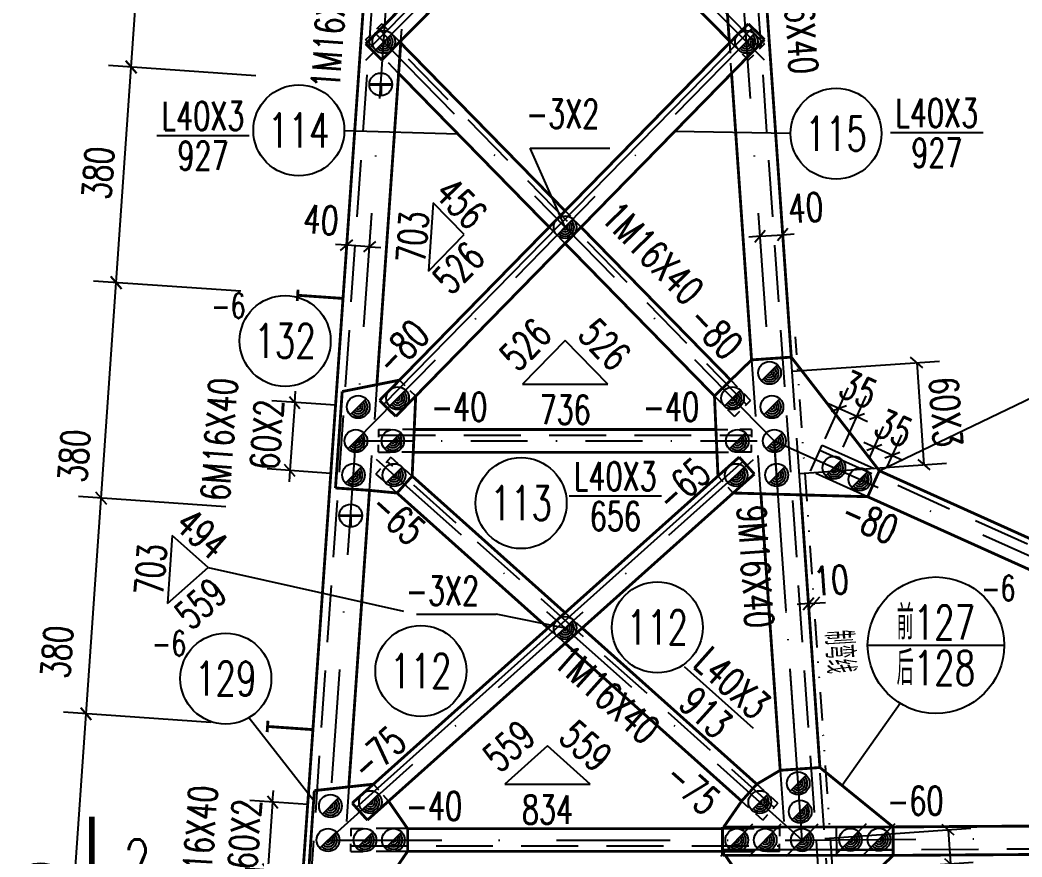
# Model space of a CAD drawing. Header units: millimetres. Extents: x 34238 to 35079, y -7738 to -7144.
# Drawn here: x 34337.3 to 34425.4, y -7504.7 to -7431.2 of the extents above; entities that cross this region are included whole.
import ezdxf
from ezdxf.enums import TextEntityAlignment as Align

# ---------------------------------------------------------------- set-up
doc = ezdxf.new("R2010")
doc.units = ezdxf.units.MM
doc.header["$LTSCALE"] = 10
for name, pattern in [('DASHDOT', [1, 0.5, -0.25, 0, -0.25]), ('DASHDOTX2', [2, 1, -0.5, 0, -0.5]), ('DASHED', [0.75, 0.5, -0.25]), ('DIVIDE2', [0.625, 0.25, -0.125, 0, -0.125, 0, -0.125])]:
    doc.linetypes.add(name, pattern=pattern)
for name, color, linetype in [('1', 1, 'DASHED'), ('2', 1, 'Continuous'), ('3', 1, 'Continuous'), ('4', 2, 'DASHDOTX2'), ('5', 2, 'DASHDOT'), ('7', 3, 'DIVIDE2')]:
    doc.layers.add(name, color=color, linetype=linetype)
doc.styles.add('DXT', font='simplex.shx', dxfattribs={"width": 0.72, "bigfont": 'hztxt.shx'})
doc.styles.get("Standard").update_dxf_attribs({"font": 'SIMPLEX.shx', "width": 0.7, "bigfont": 'gbhzfs.shx'})
doc.dimstyles.new('BZ$0', dxfattribs={"dimtxt": 2.5, "dimasz": 1, "dimexe": 2, "dimexo": 2, "dimgap": 1, "dimtad": 1, "dimdec": 0, "dimlfac": 20, "dimzin": 12, "dimdsep": 46, "dimtxsty": 'DXT', "dimblk": 'OBLIQUE', "dimcen": 0.09, "dimclrd": 1, "dimclre": 1, "dimclrt": 7, "dimadec": 4, "dimazin": 3, "dimtfac": 1.4, "dimtdec": 0, "dimtix": 1, "dimtmove": 2, "dimatfit": 3, "dimldrblk": 'OBLIQUE', "dimfxl": 1, "dimtolj": 1, "dimtzin": 0, "dimarcsym": 0})

# ---------------------------------------------------------------- blocks, each defined once
blk = doc.blocks.new('M16X40')
blk.add_line((-0.141, -0.141), (0.141, 0.141))
blk.add_circle((0, 0), 0.2)
for radius in [0.16, 0.12, 0.08, 0.04]:
    blk.add_arc((0, 0), radius, 225, 45)
blk = doc.blocks.new('_Oblique')
at = {"color": 0, "linetype": 'ByBlock', "lineweight": -2}
blk.add_line((-0.5, -0.5), (0.5, 0.5), dxfattribs=at)
blk = doc.blocks.new('*D21')
at = {"layer": '3', "color": 1, "lineweight": -2}
for p, q in [((34359.343, -7417.106), (34346.374, -7416.201)), ((34347.046, -7435.294), (34348.37, -7416.34)), ((34358.019, -7436.06), (34345.051, -7435.155))]:
    blk.add_line(p, q, dxfattribs=at)
at = {"layer": 'Defpoints', "color": 0}
for p in [(34348.37, -7416.34), (34361.338, -7417.246), (34360.014, -7436.2)]:
    blk.add_point(p, dxfattribs=at)
at = {"layer": '3', "color": 1, "lineweight": -2}
for p, rotation in [((34348.37, -7416.34), 86.00560000048176), ((34347.046, -7435.294), 266.0056000004818)]:
    blk.add_blockref('_Oblique', p, dxfattribs=dict(at, rotation=rotation))
at = {"layer": '3', "color": 7, "insert": (34345.463, -7425.661), "char_height": 2.5, "attachment_point": 5, "rotation": 86.0056, "style": 'DXT'}
blk.add_mtext('\\A1;380', dxfattribs=at)
blk = doc.blocks.new('*D22')
at = {"layer": '3', "color": 1, "lineweight": -2}
for p, q in [((34358.019, -7436.06), (34345.051, -7435.155)), ((34345.723, -7454.248), (34347.046, -7435.294)), ((34356.696, -7455.014), (34343.727, -7454.108))]:
    blk.add_line(p, q, dxfattribs=at)
at = {"layer": 'Defpoints', "color": 0}
for p in [(34347.046, -7435.294), (34360.014, -7436.2), (34358.691, -7455.153)]:
    blk.add_point(p, dxfattribs=at)
at = {"layer": '3', "color": 1, "lineweight": -2}
for p, rotation in [((34347.046, -7435.294), 86.00560000048176), ((34345.723, -7454.248), 266.0056000004818)]:
    blk.add_blockref('_Oblique', p, dxfattribs=dict(at, rotation=rotation))
at = {"layer": '3', "color": 7, "insert": (34344.14, -7444.614), "char_height": 2.5, "attachment_point": 5, "rotation": 86.0056, "style": 'DXT'}
blk.add_mtext('\\A1;380', dxfattribs=at)
blk = doc.blocks.new('*D23')
at = {"layer": '3', "color": 1, "lineweight": -2}
for p, q in [((34356.696, -7455.014), (34343.727, -7454.108)), ((34344.399, -7473.202), (34345.723, -7454.248)), ((34355.372, -7473.968), (34342.404, -7473.062))]:
    blk.add_line(p, q, dxfattribs=at)
at = {"layer": 'Defpoints', "color": 0}
for p in [(34345.723, -7454.248), (34358.691, -7455.153), (34357.367, -7474.107)]:
    blk.add_point(p, dxfattribs=at)
at = {"layer": '3', "color": 1, "lineweight": -2}
for p, rotation in [((34345.723, -7454.248), 86.00560000048176), ((34344.399, -7473.202), 266.0056000004818)]:
    blk.add_blockref('_Oblique', p, dxfattribs=dict(at, rotation=rotation))
at = {"layer": '3', "color": 7, "insert": (34342.026, -7469.475), "char_height": 2.5, "attachment_point": 5, "rotation": 86.0056, "style": 'DXT'}
blk.add_mtext('\\A1;380', dxfattribs=at)
blk = doc.blocks.new('*D24')
at = {"layer": '3', "color": 1, "lineweight": -2}
for p, q in [((34355.372, -7473.968), (34342.404, -7473.062)), ((34343.076, -7492.156), (34344.399, -7473.202)), ((34354.049, -7492.922), (34341.08, -7492.016))]:
    blk.add_line(p, q, dxfattribs=at)
at = {"layer": 'Defpoints', "color": 0}
for p in [(34344.399, -7473.202), (34357.367, -7474.107), (34356.044, -7493.061)]:
    blk.add_point(p, dxfattribs=at)
at = {"layer": '3', "color": 1, "lineweight": -2}
for p, rotation in [((34344.399, -7473.202), 86.00560000048176), ((34343.076, -7492.156), 266.0056000004818)]:
    blk.add_blockref('_Oblique', p, dxfattribs=dict(at, rotation=rotation))
at = {"layer": '3', "color": 7, "insert": (34340.522, -7486.716), "char_height": 2.5, "attachment_point": 5, "rotation": 86.0056, "style": 'DXT'}
blk.add_mtext('\\A1;380', dxfattribs=at)
blk = doc.blocks.new('*D25')
at = {"layer": '3', "color": 1, "lineweight": -2}
for p, q in [((34354.049, -7492.922), (34341.08, -7492.016)), ((34341.752, -7511.109), (34343.076, -7492.156)), ((34352.725, -7511.875), (34339.757, -7510.97))]:
    blk.add_line(p, q, dxfattribs=at)
at = {"layer": 'Defpoints', "color": 0}
for p in [(34343.076, -7492.156), (34356.044, -7493.061), (34354.72, -7512.015)]:
    blk.add_point(p, dxfattribs=at)
at = {"layer": '3', "color": 1, "lineweight": -2}
for p, rotation in [((34343.076, -7492.156), 86.00560000048176), ((34341.752, -7511.109), 266.0056000004818)]:
    blk.add_blockref('_Oblique', p, dxfattribs=dict(at, rotation=rotation))
at = {"layer": '3', "color": 7, "insert": (34339.105, -7507.451), "char_height": 2.5, "attachment_point": 5, "rotation": 86.0056, "style": 'DXT'}
blk.add_mtext('\\A1;380', dxfattribs=at)
blk = doc.blocks.new('*D46')
at = {"color": 1, "lineweight": -2}
for p, q in [((34402.347, -7450.174), (34401.35, -7450.243)), ((34402.347, -7450.174), (34404.342, -7450.034)), ((34404.342, -7450.034), (34405.34, -7449.965))]:
    blk.add_line(p, q, dxfattribs=at)
at = {"layer": 'Defpoints', "color": 0}
for p in [(34402.347, -7450.174), (34404.342, -7450.034), (34404.342, -7450.034)]:
    blk.add_point(p, dxfattribs=at)
at = {"color": 1, "lineweight": -2}
for p, rotation in [((34402.347, -7450.174), 3.994499394028637), ((34404.342, -7450.034), 183.9944993940287)]:
    blk.add_blockref('_Oblique', p, dxfattribs=dict(at, rotation=rotation))
at = {"color": 7, "insert": (34406.357, -7447.665), "char_height": 2.5, "attachment_point": 5, "rotation": 3.9945, "style": 'DXT'}
blk.add_mtext('\\A1;40', dxfattribs=at)
blk = doc.blocks.new('*D47')
at = {"color": 1, "lineweight": -2}
for p, q in [((34366.09, -7449.678), (34366.14, -7448.959)), ((34368.085, -7449.817), (34368.136, -7449.098)), ((34366.001, -7450.954), (34365.004, -7450.884)), ((34367.996, -7451.093), (34366.001, -7450.954)), ((34367.996, -7451.093), (34368.994, -7451.163))]:
    blk.add_line(p, q, dxfattribs=at)
at = {"layer": 'Defpoints', "color": 0}
for p in [(34366.001, -7450.954), (34365.951, -7451.673), (34367.946, -7451.812)]:
    blk.add_point(p, dxfattribs=at)
at = {"color": 1, "lineweight": -2}
for p, rotation in [((34366.001, -7450.954), 356.0055006059428), ((34367.996, -7451.093), 176.0055006059428)]:
    blk.add_blockref('_Oblique', p, dxfattribs=dict(at, rotation=rotation))
at = {"color": 7, "insert": (34363.737, -7448.727), "char_height": 2.5, "attachment_point": 5, "rotation": 356.0055, "style": 'DXT'}
blk.add_mtext('\\A1;40', dxfattribs=at)
blk = doc.blocks.new('*D50')
at = {"color": 1, "lineweight": -2}
for p, q in [((34407.106, -7482.435), (34408.104, -7482.365)), ((34406.607, -7482.47), (34405.61, -7482.539)), ((34406.607, -7482.47), (34407.106, -7482.435)), ((34406.742, -7484.391), (34406.747, -7484.465)), ((34407.24, -7484.357), (34407.245, -7484.43))]:
    blk.add_line(p, q, dxfattribs=at)
at = {"layer": 'Defpoints', "color": 0}
for p in [(34406.602, -7482.396), (34407.101, -7482.361), (34407.106, -7482.435)]:
    blk.add_point(p, dxfattribs=at)
at = {"color": 1, "lineweight": -2}
for p, rotation in [((34406.607, -7482.47), 3.994446554935375), ((34407.106, -7482.435), 183.9944465549354)]:
    blk.add_blockref('_Oblique', p, dxfattribs=dict(at, rotation=rotation))
at = {"color": 7, "insert": (34408.599, -7480.418), "char_height": 2.5, "attachment_point": 5, "rotation": 3.99445, "style": 'DXT'}
blk.add_mtext('\\A1;10', dxfattribs=at)
blk = doc.blocks.new('M16X50')
for p, q in [((-0.283, -0.283), (0.283, 0.283)), ((-0.141, -0.141), (0.141, 0.141))]:
    blk.add_line(p, q)
blk.add_circle((0, 0), 0.2)
for radius in [0.16, 0.12, 0.08, 0.04]:
    blk.add_arc((0, 0), radius, 225, 45)
blk = doc.blocks.new('*D54')
at = {"color": 1, "lineweight": -2}
for p, q in [((34408.072, -7467.988), (34410.098, -7463.492)), ((34409.668, -7468.707), (34411.693, -7464.21)), ((34409.276, -7465.315), (34408.365, -7464.905)), ((34410.872, -7466.034), (34409.276, -7465.315)), ((34410.872, -7466.034), (34411.784, -7466.445))]:
    blk.add_line(p, q, dxfattribs=at)
at = {"layer": 'Defpoints', "color": 0}
for p in [(34409.276, -7465.315), (34407.251, -7469.812), (34408.847, -7470.53)]:
    blk.add_point(p, dxfattribs=at)
at = {"color": 1, "lineweight": -2}
for p, rotation in [((34409.276, -7465.315), 335.752278266224), ((34410.872, -7466.034), 155.752278266224)]:
    blk.add_blockref('_Oblique', p, dxfattribs=dict(at, rotation=rotation))
at = {"color": 7, "insert": (34410.998, -7463.623), "char_height": 2.5, "attachment_point": 5, "rotation": 335.75228, "style": 'DXT'}
blk.add_mtext('\\A1;35', dxfattribs=at)
blk = doc.blocks.new('*D55')
at = {"color": 1, "lineweight": -2}
for p, q in [((34411.94, -7469.729), (34413.213, -7466.904)), ((34413.536, -7470.448), (34414.809, -7467.623)), ((34412.392, -7468.727), (34411.48, -7468.317)), ((34413.987, -7469.446), (34412.392, -7468.727)), ((34413.987, -7469.446), (34414.899, -7469.857))]:
    blk.add_line(p, q, dxfattribs=at)
at = {"layer": 'Defpoints', "color": 0}
for p in [(34412.392, -7468.727), (34411.119, -7471.553), (34412.715, -7472.272)]:
    blk.add_point(p, dxfattribs=at)
at = {"color": 1, "lineweight": -2}
for p, rotation in [((34412.392, -7468.727), 335.752278266224), ((34413.987, -7469.446), 155.752278266224)]:
    blk.add_blockref('_Oblique', p, dxfattribs=dict(at, rotation=rotation))
at = {"color": 7, "insert": (34414.114, -7467.035), "char_height": 2.5, "attachment_point": 5, "rotation": 335.75228, "style": 'DXT'}
blk.add_mtext('\\A1;35', dxfattribs=at)
blk = doc.blocks.new('*D60')
at = {"layer": '2', "color": 1, "lineweight": -2}
for p, q in [((34359.484, -7499.908), (34359.554, -7498.91)), ((34362.568, -7500.123), (34357.489, -7499.768)), ((34359.484, -7499.908), (34359.066, -7505.893)), ((34362.15, -7506.108), (34357.071, -7505.754)), ((34359.066, -7505.893), (34358.996, -7506.891))]:
    blk.add_line(p, q, dxfattribs=at)
at = {"layer": 'Defpoints', "color": 0}
for p in [(34364.563, -7500.262), (34359.066, -7505.893), (34364.145, -7506.248)]:
    blk.add_point(p, dxfattribs=at)
at = {"layer": '2', "color": 1, "lineweight": -2}
for p, rotation in [((34359.484, -7499.908), 266.0052100343188), ((34359.066, -7505.893), 86.00521003431881)]:
    blk.add_blockref('_Oblique', p, dxfattribs=dict(at, rotation=rotation))
at = {"layer": '2', "color": 7, "insert": (34357.03, -7502.744), "char_height": 2.5, "attachment_point": 5, "rotation": 86.00521, "style": 'DXT'}
blk.add_mtext('\\A1;60X2', dxfattribs=at)
blk = doc.blocks.new('*D61')
at = {"layer": '2', "color": 1, "lineweight": -2}
for p, q in [((34361.423, -7464.786), (34361.493, -7463.789)), ((34365.018, -7465.037), (34359.428, -7464.647)), ((34361.423, -7464.786), (34361.005, -7470.771)), ((34364.6, -7471.022), (34359.01, -7470.632)), ((34361.005, -7470.771), (34360.936, -7471.769))]:
    blk.add_line(p, q, dxfattribs=at)
at = {"layer": 'Defpoints', "color": 0}
for p in [(34367.013, -7465.177), (34361.005, -7470.771), (34366.595, -7471.162)]:
    blk.add_point(p, dxfattribs=at)
at = {"layer": '2', "color": 1, "lineweight": -2}
for p, rotation in [((34361.423, -7464.786), 266.0048773811162), ((34361.005, -7470.771), 86.00487738111622)]:
    blk.add_blockref('_Oblique', p, dxfattribs=dict(at, rotation=rotation))
at = {"layer": '2', "color": 7, "insert": (34358.97, -7467.622), "char_height": 2.5, "attachment_point": 5, "rotation": 86.00488, "style": 'DXT'}
blk.add_mtext('\\A1;60X2', dxfattribs=at)

msp = doc.modelspace()

# ---------------------------------------------------------------- linework, layer by layer
for p, q in [((34368.01888369, -7433.61979002), (34399.57838369, -7401.77029002)), ((34369.24488369, -7464.96129002), (34401.67088369, -7431.84079002)), ((34357.42621714, -7441.34706141), (34349.30145952, -7441.34706141)), ((34421.95889818, -7441.09030967), (34413.83414057, -7441.09030967)), ((34366.81638369, -7500.38279002), (34400.84738369, -7469.96229002)), ((34393.68837461, -7473.03384252), (34385.56337461, -7473.03384252)), ((34411.81269023, -7486.12918366), (34423.81269023, -7486.12918366)), ((34401.7612021, -7493.44546269), (34395.7037021, -7488.03046269)), ((34399.05388369, -7502.25479002), (34399.15942235, -7502.10225072)), ((34414.06266689, -7504.10422962), (34399.05388369, -7504.10422962))]:
    msp.add_line(p, q)
at = {"color": 3}
for p, q in [((34365.78778266, -7440.86484663), (34375.78237463, -7441.18151059)), ((34405.03503251, -7441.15368587), (34394.84302715, -7440.95934566)), ((34412.83875725, -7470.79194832), (34427.10510786, -7463.93772642)), ((34353.80449449, -7479.29051077), (34371.00756676, -7483.14478518)), ((34414.66893661, -7491.23964481), (34409.56130415, -7498.46206396)), ((34357.40717549, -7492.50191864), (34363.0935354, -7499.7680257))]:
    msp.add_line(p, q, dxfattribs=at)
at = {"const_width": 0.25}
for points in [[(34354.68488369, -7613.00779002), (34373.31338369, -7346.23979002)], [(34405.09423392, -7460.80102927), (34397.09438369, -7346.23979002)], [(34367.66388369, -7433.26779002), (34399.22338369, -7401.41829002)], [(34400.64388369, -7402.82629002), (34369.08438369, -7434.67529002)], [(34397.74188369, -7405.75479002), (34399.65738369, -7433.18279002)], [(34385.20388369, -7418.40779002), (34399.64288369, -7432.97979002)], [(34368.88738369, -7464.61129002), (34401.31388369, -7431.49079002)], [(34401.31388369, -7431.49079002), (34402.74288369, -7432.89029002)], [(34367.85038369, -7433.07929002), (34367.85038369, -7433.07929002)], [(34370.76488369, -7432.97979002), (34368.65338369, -7463.21929002)], [(34402.74288369, -7432.89029002), (34370.31688369, -7466.01079002)], [(34370.65738369, -7433.08779002), (34370.65738369, -7433.08779002)], [(34385.20388369, -7447.94579002), (34370.75038369, -7433.18279002)], [(34399.75038369, -7433.08779002), (34399.75038369, -7433.08779002)], [(34402.55738369, -7433.07929002), (34402.55738369, -7433.07929002)], [(34369.08438369, -7434.67529002), (34367.66388369, -7433.26779002)], [(34370.56438369, -7435.85179002), (34383.80438369, -7449.37529002)], [(34399.84338369, -7435.85179002), (34401.60254864, -7461.04485484)], [(34399.77138369, -7462.82529002), (34386.60338369, -7449.37529002)], [(34385.20388369, -7450.80479002), (34398.34188369, -7464.22429002)], [(34398.34150067, -7464.21556011), (34401.60254864, -7461.04485484)], [(34401.60254864, -7461.04485484), (34405.09423392, -7460.80102927)], [(34405.09423392, -7460.80102927), (34412.83875725, -7470.79194832)], [(34370.63638369, -7462.82529002), (34365.60338369, -7463.82529002)], [(34365.60338369, -7463.82529002), (34365.01138369, -7472.30429002)], [(34370.31688369, -7466.01079002), (34368.88738369, -7464.61129002)], [(34371.75738369, -7471.25579002), (34372.06588369, -7464.22429002)], [(34398.65038369, -7471.25579002), (34398.34188369, -7464.22429002)], [(34371.93638369, -7467.16929002), (34398.47138369, -7467.16929002)], [(34398.55888369, -7469.16929002), (34371.84888369, -7469.16929002)], [(34366.48338369, -7500.01029002), (34400.51438369, -7469.58979002)], [(34400.51438369, -7469.58979002), (34401.84738369, -7471.08079002)], [(34411.81217832, -7473.07185506), (34412.83875725, -7470.79194832)], [(34412.83875725, -7470.79194832), (34470.35348163, -7496.68912841)], [(34401.84738369, -7471.08079002), (34367.81638369, -7501.50129002)], [(34370.42438369, -7472.74679002), (34371.75738369, -7471.25579002)], [(34385.20388369, -7483.27579002), (34371.75738369, -7471.25579002)], [(34365.01138369, -7472.30429002), (34368.00438369, -7472.51329002)], [(34368.00438369, -7472.51329002), (34366.18388369, -7498.58029002)], [(34368.00438369, -7472.51329002), (34370.42438369, -7472.74679002)], [(34370.42438369, -7472.74679002), (34383.70338369, -7484.61729002)], [(34411.81217832, -7473.07185506), (34399.98338369, -7472.74679002)], [(34402.42437601, -7472.8138705), (34404.12220957, -7497.12445964)], [(34407.61368599, -7496.88064866), (34405.93984086, -7472.91047837)], [(34469.31692233, -7498.96387385), (34411.81217732, -7473.07185461)], [(34402.06088369, -7498.34429002), (34386.70438369, -7484.61729002)], [(34385.20388369, -7485.95829002), (34400.72788369, -7499.83529002)], [(34402.06088369, -7498.34429002), (34404.12220957, -7497.12445964)], [(34404.12220957, -7497.12445964), (34407.61368599, -7496.88064866)], [(34414.04689584, -7502.10424776), (34407.61368599, -7496.88064866)], [(34368.34688369, -7498.34429002), (34363.15338369, -7498.91079002)], [(34400.72788369, -7499.83529002), (34402.06088369, -7498.34429002)], [(34363.15338369, -7498.91079002), (34362.56138369, -7507.39029002)], [(34367.81638369, -7501.50129002), (34366.48338369, -7500.01029002)], [(34371.35388369, -7502.25479002), (34369.67988369, -7499.83529002)], [(34399.15807257, -7502.10420161), (34400.72788369, -7499.83529002)], [(34470.32983147, -7501.74919048), (34414.04689176, -7502.10424779)], [(34399.05388369, -7502.25479002), (34371.35388369, -7502.25479002)], [(34371.35388369, -7504.25479002), (34371.35388369, -7502.25479002)], [(34399.05388369, -7504.60424143), (34399.05388369, -7502.10420161)], [(34414.06266689, -7502.10420161), (34399.05388369, -7502.10420161)], [(34414.04604566, -7501.97012805), (34414.06266689, -7504.60424143)], [(34371.35388369, -7504.25479002), (34369.66638369, -7506.69579002)], [(34371.35388369, -7504.25479002), (34399.05388369, -7504.25479002)], [(34414.06266689, -7504.60424143), (34489.49088369, -7504.12829002)], [(34414.06266689, -7504.60424143), (34399.05388369, -7504.60424143)], [(34399.2954647, -7504.60424143), (34400.74138369, -7506.69579002)], [(34408.51929522, -7509.84935593), (34414.06266689, -7504.60424143)]]:
    msp.add_lwpolyline(points, dxfattribs=at)
at = {"color": 2, "const_width": 0.5}
msp.add_lwpolyline([(34351.57088818, -7509.19452639), (34343.57088818, -7509.19452639), (34343.57088818, -7501.19452639)], dxfattribs=at)
for centre, radius in [((34361.78778266, -7440.86484663), 4), ((34409.03503251, -7441.15368587), 4), ((34360.58205956, -7459.37676088), 4), ((34381.33782368, -7473.63432848), 4), ((34393.31537152, -7484.55938331), 4), ((34417.81269023, -7486.12918366), 6), ((34372.51952191, -7488.3891845), 4), ((34355.36465953, -7489.06271401), 4)]:
    msp.add_circle(centre, radius)
at = {"layer": '1'}
for p, q in [((34355.43338369, -7613.06029002), (34374.06138369, -7346.29229002)), ((34414.97438369, -7613.06029002), (34396.34638369, -7346.29229002)), ((34402.38888369, -7433.61979002), (34370.82938369, -7401.77029002)), ((34369.09388369, -7431.49079002), (34368.62238369, -7431.95279002)), ((34401.16288369, -7464.96129002), (34368.73688369, -7431.84079002)), ((34369.09388369, -7431.49079002), (34369.60988369, -7432.01779002)), ((34370.76488369, -7432.97979002), (34370.83538369, -7431.97079002)), ((34402.55738369, -7433.07929002), (34401.52538369, -7432.03779002)), ((34367.66488369, -7432.89029002), (34368.13638369, -7432.42829002)), ((34367.66488369, -7432.89029002), (34367.72588369, -7432.95279002)), ((34367.85038369, -7433.07929002), (34367.78888369, -7433.01679002)), ((34370.65738369, -7433.08779002), (34370.14138369, -7432.56079002)), ((34399.64288369, -7432.97979002), (34399.67838369, -7433.01529002)), ((34399.75038369, -7433.08779002), (34399.71488369, -7433.05229002)), ((34367.85038369, -7433.07929002), (34368.74588369, -7433.99429002)), ((34370.65738369, -7433.08779002), (34370.68838369, -7433.11929002)), ((34370.75038369, -7433.18279002), (34370.71988369, -7433.15179002)), ((34399.65738369, -7433.18279002), (34399.71888369, -7434.06379002)), ((34399.75038369, -7433.08779002), (34400.26938369, -7433.61179002)), ((34402.74388369, -7433.26779002), (34402.27538369, -7433.73229002)), ((34402.55738369, -7433.07929002), (34402.61888369, -7433.14179002)), ((34402.74388369, -7433.26779002), (34402.68238369, -7433.20579002)), ((34401.32338369, -7434.67529002), (34400.80438369, -7434.15179002)), ((34401.32338369, -7434.67529002), (34401.79238369, -7434.21079002)), ((34370.56438369, -7435.85179002), (34369.66888369, -7434.93679002)), ((34399.84338369, -7435.85179002), (34399.78188369, -7434.97079002)), ((34385.20388369, -7447.94579002), (34385.66588369, -7448.41729002)), ((34386.60338369, -7449.37529002), (34386.14138369, -7448.90329002)), ((34383.80438369, -7449.37529002), (34384.26638369, -7449.84679002)), ((34385.20388369, -7450.80479002), (34384.74188369, -7450.33279002)), ((34401.6023091, -7461.04487157), (34401.96888369, -7466.28629002)), ((34405.93984086, -7472.91047837), (34405.09423392, -7460.80102927)), ((34370.63638369, -7462.82529002), (34370.63638369, -7462.82529002)), ((34370.63638369, -7462.82529002), (34370.63638369, -7462.82529002)), ((34370.63638369, -7462.82529002), (34371.10838369, -7463.28679002)), ((34399.77138369, -7462.82529002), (34400.34838369, -7463.41479002)), ((34368.65338369, -7463.21929002), (34368.43888369, -7466.28629002)), ((34372.06588369, -7464.22429002), (34371.59388369, -7463.76229002)), ((34398.34188369, -7464.22429002), (34398.91938369, -7464.81379002)), ((34401.52038369, -7464.61129002), (34400.94288369, -7464.02179002)), ((34401.52038369, -7464.61129002), (34401.04838369, -7465.07329002)), ((34400.09088369, -7466.01079002), (34399.51388369, -7465.42129002)), ((34400.09088369, -7466.01079002), (34400.56238369, -7465.54879002)), ((34368.80388369, -7467.16929002), (34368.80388369, -7467.82929002)), ((34368.80388369, -7467.16929002), (34369.83788369, -7467.16929002)), ((34371.93638369, -7467.16929002), (34370.90288369, -7467.16929002)), ((34398.47138369, -7467.16929002), (34399.50488369, -7467.16929002)), ((34401.60388369, -7467.16929002), (34400.56988369, -7467.16929002)), ((34401.60388369, -7467.16929002), (34401.60388369, -7467.82929002)), ((34368.80388369, -7467.66929002), (34401.60388369, -7467.66929002)), ((34368.80388369, -7469.16929002), (34368.80388369, -7468.50929002)), ((34368.80388369, -7469.16929002), (34369.80888369, -7469.16929002)), ((34371.84888369, -7469.16929002), (34370.84388369, -7469.16929002)), ((34398.55888369, -7469.16929002), (34399.56388369, -7469.16929002)), ((34401.60388369, -7469.16929002), (34400.59888369, -7469.16929002)), ((34401.60388369, -7469.16929002), (34401.60388369, -7468.50929002)), ((34406.79938369, -7470.81479002), (34407.82588369, -7468.53479002)), ((34407.62088369, -7468.99079002), (34475.60888369, -7499.60379002)), ((34407.82588369, -7468.53479002), (34412.83875725, -7470.79194832)), ((34368.00438369, -7472.51329002), (34368.21838369, -7469.44629002)), ((34369.89338369, -7469.58979002), (34369.45338369, -7470.08179002)), ((34403.59138369, -7500.38279002), (34369.56038369, -7469.96229002)), ((34369.89338369, -7469.58979002), (34370.50838369, -7470.13929002)), ((34402.42435666, -7472.81386997), (34402.18938369, -7469.44629002)), ((34368.56038369, -7471.08079002), (34369.00038369, -7470.58879002)), ((34371.75738369, -7471.25579002), (34371.14238369, -7470.70579002)), ((34411.81217832, -7473.07185506), (34406.79938369, -7470.81479002)), ((34368.56038369, -7471.08079002), (34369.17538369, -7471.63079002)), ((34398.65038369, -7471.25579002), (34398.65038369, -7471.25579002)), ((34398.65038369, -7471.25579002), (34398.65038369, -7471.25579002)), ((34398.65038369, -7471.25579002), (34399.09038369, -7471.74779002)), ((34370.42438369, -7472.74679002), (34369.80938369, -7472.19729002)), ((34399.98338369, -7472.74679002), (34399.54338369, -7472.25479002)), ((34399.98338369, -7472.74679002), (34399.98338369, -7472.74679002)), ((34399.98338369, -7472.74679002), (34399.98338369, -7472.74679002)), ((34385.20388369, -7483.27579002), (34385.69888369, -7483.71829002)), ((34383.70338369, -7484.61729002), (34384.19838369, -7485.05979002)), ((34386.70438369, -7484.61729002), (34386.20938369, -7484.17429002)), ((34385.20388369, -7485.95829002), (34384.70888369, -7485.51579002)), ((34404.12218625, -7497.12446127), (34404.43638369, -7501.62229002)), ((34408.51929522, -7509.84935593), (34407.61368599, -7496.88064866)), ((34366.18388369, -7498.58029002), (34365.97138369, -7501.62229002)), ((34368.34688369, -7498.34429002), (34368.78688369, -7498.83629002)), ((34402.06088369, -7498.34429002), (34402.67588369, -7498.89379002)), ((34369.67988369, -7499.83529002), (34369.24038369, -7499.34329002)), ((34400.72788369, -7499.83529002), (34401.34288369, -7500.38479002)), ((34403.92438369, -7500.01029002), (34403.30938369, -7499.46029002)), ((34403.92438369, -7500.01029002), (34403.48488369, -7500.50229002)), ((34402.59138369, -7501.50129002), (34401.97638369, -7500.95129002)), ((34402.59138369, -7501.50129002), (34403.03138369, -7501.00929002)), ((34366.35388369, -7502.25479002), (34366.35388369, -7502.91479002)), ((34366.35388369, -7502.25479002), (34367.44988369, -7502.25479002)), ((34371.35388369, -7502.25479002), (34368.57938369, -7502.25479002)), ((34399.05388369, -7502.25479002), (34401.82838369, -7502.25479002)), ((34404.05388369, -7502.25479002), (34402.95788369, -7502.25479002)), ((34404.05388369, -7502.25479002), (34404.05388369, -7502.91479002)), ((34414.04689195, -7502.10424778), (34409.04688369, -7502.13579002)), ((34409.04688369, -7502.13579002), (34409.06288369, -7504.63579002)), ((34366.35388369, -7504.25479002), (34366.35388369, -7503.59479002)), ((34366.35388369, -7503.75479002), (34404.05388369, -7503.75479002)), ((34366.35388369, -7504.25479002), (34367.44838369, -7504.25479002)), ((34371.35388369, -7504.25479002), (34368.57638369, -7504.25479002)), ((34399.05388369, -7504.25479002), (34401.83138369, -7504.25479002)), ((34399.05388369, -7504.25479002), (34399.2954647, -7504.60424143)), ((34404.05388369, -7504.25479002), (34402.95938369, -7504.25479002)), ((34404.05388369, -7504.25479002), (34404.05388369, -7503.59479002)), ((34409.05938369, -7504.13579002), (34489.48788369, -7503.62829002)), ((34409.06288369, -7504.63579002), (34414.06266689, -7504.60424143))]:
    msp.add_line(p, q, dxfattribs=at)
at = {"layer": '2'}
for p, q in [((34382.13882716, -7442.43992052), (34389.13882716, -7442.43992052)), ((34385.20388369, -7449.37529002), (34382.13882716, -7442.43992052)), ((34372.13693071, -7483.39887241), (34379.13693071, -7483.39887241)), ((34385.20388369, -7484.61729002), (34379.13693071, -7483.39887241))]:
    msp.add_line(p, q, dxfattribs=at)
at = {"layer": '2', "const_width": 0.25}
for points in [[(34369.99238369, -7436.82679002), (34368.99238369, -7436.82679002), (34368.99238369, -7437.82679002), (34368.99238369, -7436.82679002), (34367.99238369, -7436.82679002)], [(34365.67388369, -7455.64129002), (34361.68338369, -7455.36229002), (34361.64888369, -7455.86129002), (34361.71838369, -7454.86379002)], [(34367.34538369, -7474.73429002), (34366.34538369, -7474.73429002), (34366.34538369, -7475.73429002), (34366.34538369, -7474.73429002), (34365.34538369, -7474.73429002)], [(34363.02688369, -7493.54879002), (34359.03638369, -7493.27029002), (34359.00188369, -7493.76879002), (34359.07138369, -7492.77129002)]]:
    msp.add_lwpolyline(points, dxfattribs=at)
at = {"layer": '2'}
for centre in [(34368.99238369, -7436.82679002), (34366.34538369, -7474.73429002)]:
    msp.add_circle(centre, 1, dxfattribs=at)
at = {"layer": '3'}
for p, q in [((34373.61169185, -7447.24965578), (34373.19329185, -7453.23845578)), ((34376.33409185, -7450.03045578), (34373.61169185, -7447.24965578)), ((34373.19329185, -7453.23845578), (34376.33409185, -7450.03045578)), ((34385.20388369, -7459.35129002), (34381.45388369, -7463.18129002)), ((34388.95388369, -7463.18129002), (34385.20388369, -7459.35129002)), ((34381.45388369, -7463.18129002), (34388.95388369, -7463.18129002)), ((34350.66329449, -7476.48291077), (34350.24529449, -7482.47211077)), ((34353.80449449, -7479.29051077), (34350.66329449, -7476.48291077)), ((34350.24529449, -7482.47211077), (34353.80449449, -7479.29051077)), ((34383.65366487, -7494.98655934), (34379.90366487, -7498.33855934)), ((34387.40366487, -7498.33855934), (34383.65366487, -7494.98655934)), ((34379.90366487, -7498.33855934), (34387.40366487, -7498.33855934))]:
    msp.add_line(p, q, dxfattribs=at)
at = {"layer": '4'}
for p, q in [((34354.90388369, -7638.58529002), (34375.37788369, -7345.38179002)), ((34415.50388369, -7638.58529002), (34395.02988369, -7345.38179002)), ((34367.67038369, -7434.68179002), (34400.63738369, -7401.41179002)), ((34402.73738369, -7434.68179002), (34369.77038369, -7401.41179002)), ((34366.80388369, -7468.16929002), (34402.72788369, -7431.47579002)), ((34403.60388369, -7468.16929002), (34367.67988369, -7431.47579002)), ((34364.35388369, -7503.25479002), (34403.60388369, -7468.16929002)), ((34406.05388369, -7503.25479002), (34366.80388369, -7468.16929002)), ((34403.60388369, -7468.16929002), (34480.48238369, -7502.78529002)), ((34361.55388369, -7543.35279002), (34406.05388369, -7503.25479002)), ((34364.35388369, -7503.25479002), (34406.05388369, -7503.25479002)), ((34408.85388369, -7543.35279002), (34364.35388369, -7503.25479002)), ((34406.05388369, -7503.25479002), (34490.48238369, -7502.72229002))]:
    msp.add_line(p, q, dxfattribs=at)
at = {"layer": '5'}
for p in [(34366.80388369, -7468.16929002), (34406.05388369, -7503.25479002)]:
    msp.add_line(p, (34403.60388369, -7468.16929002), dxfattribs=at)
at = {"layer": '7'}
msp.add_line((34409.17474869, -7512.05878002), (34405.47087269, -7459.01700502), dxfattribs=at)

# ---------------------------------------------------------------- block references
at = {"layer": '2', "xscale": 5, "yscale": 5, "zscale": 5}
for p in [(34369.25388369, -7433.08379002), (34401.15388369, -7433.08379002), (34385.20388369, -7449.37529002), (34403.18588369, -7462.18429002), (34370.47688369, -7464.41779002), (34399.93088369, -7464.41779002), (34367.01288369, -7465.17679002), (34403.39488369, -7465.17679002), (34366.80388369, -7468.16929002), (34370.05388369, -7468.16929002), (34400.35388369, -7468.16929002), (34403.60388369, -7468.16929002), (34408.84688369, -7470.53029002), (34366.59488369, -7471.16179002), (34370.15888369, -7471.16829002), (34400.24888369, -7471.16829002), (34403.81288369, -7471.16179002), (34411.12638369, -7471.55629002), (34385.20388369, -7484.61729002), (34405.70558475, -7498.26693598), (34368.08188369, -7499.92279002), (34402.32588369, -7499.92279002), (34364.56288369, -7500.26229002), (34405.87973422, -7500.760863), (34364.35388369, -7503.25479002), (34367.60388369, -7503.25479002), (34370.10388369, -7503.25479002)]:
    msp.add_blockref('M16X40', p, dxfattribs=at)
at = {"layer": '2', "color": 3, "xscale": 4.999999867548468, "yscale": 4.99999986754483, "zscale": 4.999999867545234}
for p in [(34400.30388369, -7503.25479002), (34402.80388369, -7503.25479002), (34406.05388369, -7503.25479002), (34410.30388369, -7503.22779002), (34412.80388369, -7503.21229002)]:
    msp.add_blockref('M16X50', p, dxfattribs=at)

# ---------------------------------------------------------------- texts
at = {"width": 0.7}
for s, rotation, p in [('L40X3', 359.9988729913, (34353.36402989, -7440.84693015)), ('L40X3', 359.9988729913, (34417.89671093, -7440.59017841)), ('927', 359.9988729913, (34353.36391699, -7444.34695205)), ('927', 359.9988729913, (34417.89659804, -7444.0902003)), ('-80', 45.6069999998, (34371.71642048, -7460.81458383)), ('-80', 314.3930000002, (34397.50888369, -7459.44229002)), ('-65', 41.7936000002, (34396.35827967, -7472.96362969)), ('-65', 318.2063999998, (34369.63990581, -7475.86210373)), ('-80', 335.7594, (34411.45824629, -7476.30343772)), ('L40X3', 318.2063999998, (34399.0657021, -7490.36546269)), ('913', 318.2063999998, (34396.7332021, -7492.97446269)), ('-75', 41.7936000002, (34369.57930053, -7496.57075584)), ('-75', 318.2063999998, (34395.55479637, -7499.58342528)), ('-60', 0.3614, (34416.0154916, -7501.05927832))]:
    msp.add_text(s, height=2.5, rotation=rotation, dxfattribs=at).set_placement(p, align=Align.CENTER)
for s, p in [('114', (34361.78782766, -7440.86494663)), ('115', (34409.03524251, -7441.15393587)), ('132', (34360.58218456, -7459.37656088)), ('113', (34381.33782368, -7473.63432848)), ('112', (34393.31547152, -7484.55918331)), ('129', (34355.36441953, -7489.06261401)), ('112', (34372.51934191, -7488.3893845))]:
    msp.add_text(s, height=3, dxfattribs=at).set_placement(p, align=Align.MIDDLE_CENTER)
for p in [(34354.07355956, -7457.37676088), (34421.78381905, -7482.20619176), (34348.85565953, -7487.06271401)]:
    msp.add_text('-6', height=2.2, dxfattribs=at).set_placement(p)
for s, height, p in [('-40', 2.5, (34375.89288369, -7466.41929002)), ('-40', 2.5, (34394.51488369, -7466.41929002)), ('L40X3', 2.5, (34389.62587461, -7472.53384252)), ('656', 2.5, (34389.62587461, -7476.03384252)), ('\\M+5C7B0127', 3, (34417.81269023, -7485.62918366)), ('\\M+5BAF3128', 3, (34417.81269023, -7489.62918366)), ('-40', 2.5, (34373.67338369, -7501.50479002))]:
    msp.add_text(s, height=height, dxfattribs=at).set_placement(p, align=Align.CENTER)
at = {"color": 2, "width": 0.7}
msp.add_text('2', height=4, dxfattribs=at).set_placement((34347.57088818, -7505.19452639), align=Align.MIDDLE)
at = {"layer": '2', "width": 0.7}
for p in [(34381.76298628, -7440.65987294), (34371.19615549, -7482.5949465)]:
    msp.add_text('-3X2', height=2.5, dxfattribs=at).set_placement(p)
at = {"layer": '3', "width": 0.7}
for s, rotation, p in [('1M16X40', 273.9943999995, (34403.83792782, -7430.6475936)), ('1M16X40', 86.0056000001, (34366.48260922, -7431.93931155)), ('1M16X40', 314.3930000002, (34391.47313562, -7453.0561813)), ('6M16X40', 86.0056000001, (34356.78470511, -7468.16652684)), ('9M16X40', 273.9943999999, (34399.95730409, -7479.36523135)), ('1M16X40', 318.2063999998, (34387.55189834, -7491.95143268)), ('6M16X40', 86.0056000001, (34355.01720386, -7503.99515539))]:
    msp.add_text(s, height=2.5, rotation=rotation, dxfattribs=at).set_placement(p, align=Align.BOTTOM_CENTER)
for s, rotation, p in [('456', 314.3931, (34375.16906708, -7448.14261811)), ('703', 86.0056000001, (34373.03981841, -7450.33038179)), ('526', 45.6071, (34376.73488369, -7453.81406968)), ('526', 45.6069999998, (34382.61438369, -7460.56679002)), ('526', 314.3930000002, (34387.79338369, -7460.56679002)), ('494', 318.2063999998, (34352.43035195, -7477.25246458)), ('703', 86.0056000001, (34350.0111523, -7479.57000626)), ('559', 41.7936000002, (34353.99558837, -7483.39017134)), ('\\M+5D6C6\\M+5CDE4\\M+5CFDF', 273.4276, (34408.11047221, -7486.77534967)), ('559', 318.2063999998, (34386.19516487, -7495.91705934)), ('559', 41.7936000002, (34381.11216487, -7495.91705934))]:
    msp.add_text(s, height=2.5, rotation=rotation, dxfattribs=at).set_placement(p, align=Align.CENTER)
for s, p in [('736', (34385.20388369, -7466.68129002)), ('834', (34383.65366487, -7501.83855934))]:
    msp.add_text(s, height=2.5, dxfattribs=at).set_placement(p, align=Align.CENTER)

# ---------------------------------------------------------------- dimensions: what is measured, and where the dimension line sits
at = {"color": 3}
for base, p1, p2, angle, text, picture, middle in [((34404.34240095, -7450.0344632), (34402.34736505, -7450.17377724), (34404.34240095, -7450.0344632), 3.994499394, '40', '*D46', (34406.35738876, -7447.66546779)), ((34366.00114772, -7450.9541022), (34367.94597381, -7451.81248206), (34365.95093512, -7451.67316783), 176.0055006059, '40', '*D47', (34363.73672779, -7448.72717337)), ((34407.10611526, -7482.43472225), (34406.60223732, -7482.39627595), (34407.10099854, -7482.36144775), 3.9944465549, '10', '*D50', (34408.59923396, -7480.41838089))]:
    dim = msp.add_linear_dim(base=base, p1=p1, p2=p2, angle=angle, text=text, dimstyle='BZ$0', dxfattribs=at)
    dim.commit()
    dim.dimension.update_dxf_attribs({"geometry": picture, "text_midpoint": middle, "dimtype": 129})
msp.add_aligned_dim(p1=(34403.18588369, -7462.18429002), p2=(34403.81288369, -7471.16179002), distance=12.97189884, text='60X3', dimstyle='BZ$0', dxfattribs=at).render()
for p1, p2, distance, picture, middle in [((34408.84688369, -7470.53029002), (34407.25108006, -7469.81150923), -4.9313021, '*D54', (34410.99821767, -7463.62314367)), ((34412.71479988, -7472.27174447), (34411.11899625, -7471.55296368), -3.09887753, '*D55', (34414.11358899, -7467.03536322))]:
    dim = msp.add_aligned_dim(p1=p1, p2=p2, distance=distance, text='35', dimstyle='BZ$0', dxfattribs=at)
    dim.commit()
    dim.dimension.update_dxf_attribs({"geometry": picture, "text_midpoint": middle})
at = {"layer": '2', "color": 3}
for p1, p2, distance, picture, middle in [((34367.01288369, -7465.17679002), (34366.59488369, -7471.16179002), -5.60308929, '*D61', (34358.96987753, -7467.62215308)), ((34364.56288369, -7500.26229002), (34364.14488369, -7506.24779002), -5.09141623, '*D60', (34357.03030424, -7502.74359465))]:
    dim = msp.add_aligned_dim(p1=p1, p2=p2, distance=distance, text='60X2', dimstyle='BZ$0', dxfattribs=at)
    dim.commit()
    dim.dimension.update_dxf_attribs({"geometry": picture, "text_midpoint": middle})
at = {"layer": '3'}
for base, p1, p2, picture, middle in [((34348.36963174, -7416.34023519), (34360.01438369, -7436.19979002), (34361.33788369, -7417.24579002), '*D21', (34345.46333176, -7425.66050141)), ((34347.04610067, -7435.29423302), (34358.69088369, -7455.15329002), (34360.01438369, -7436.19979002), '*D22', (34344.13981807, -7444.61425046))]:
    dim = msp.add_linear_dim(base=base, p1=p1, p2=p2, angle=266.0056000005, text='380', dimstyle='BZ$0', dxfattribs=at)
    dim.commit()
    dim.dimension.update_dxf_attribs({"geometry": picture, "text_midpoint": middle})
for base, p1, p2, picture, middle in [((34345.72260436, -7454.24773327), (34357.36738369, -7474.10729002), (34358.69088369, -7455.15329002), '*D23', (34342.02646824, -7469.47541523)), ((34344.3990733, -7473.2017311), (34356.04388369, -7493.06129002), (34357.36738369, -7474.10729002), '*D24', (34340.52214272, -7486.71623685)), ((34343.07554223, -7492.15572894), (34354.72038369, -7512.01479002), (34356.04388369, -7493.06129002), '*D25', (34339.10513632, -7507.45115373))]:
    dim = msp.add_linear_dim(base=base, p1=p1, p2=p2, angle=266.0056000005, text='380', dimstyle='BZ$0', dxfattribs=at)
    dim.commit()
    dim.dimension.update_dxf_attribs({"geometry": picture, "text_midpoint": middle, "dimtype": 128})
msp.add_linear_dim(base=(34419.09863571, -7505.35146496), p1=(34406.05388369, -7503.25479002), p2=(34406.26288369, -7506.24779002), angle=273.9945000001, location=(34421.1813308, -7507.44095878), text='60', dimstyle='BZ$0', dxfattribs=at).render()

doc.saveas('drawing.dxf')
